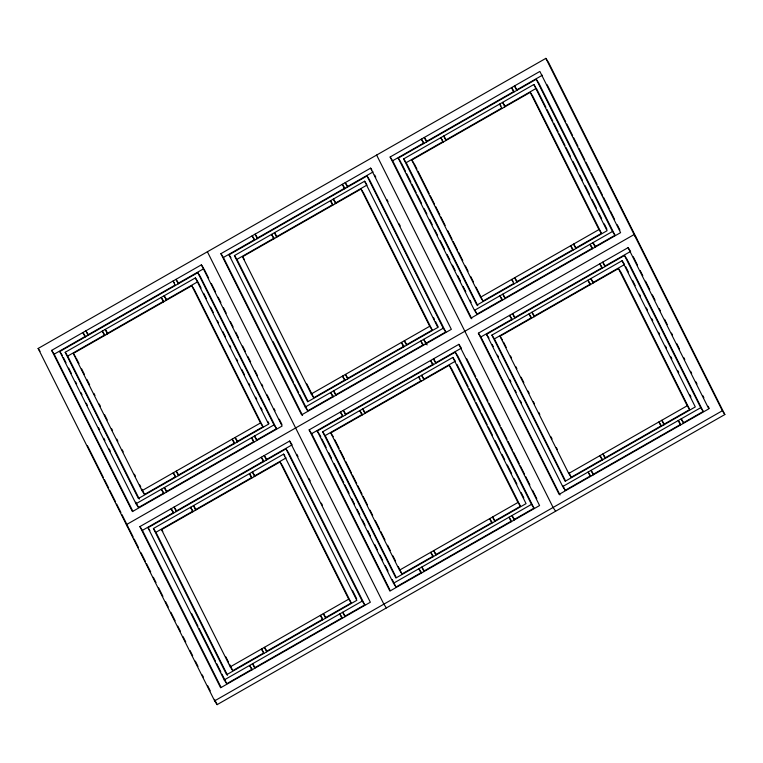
<?xml version="1.0" encoding="UTF-8"?>
<svg xmlns="http://www.w3.org/2000/svg" width="763" height="763" viewBox="0 0 763 763"><rect width="100%" height="100%" fill="white"/><g stroke="black" fill="none" stroke-linecap="round" stroke-linejoin="round"><path stroke-width="1.14" d="M38.15 348.462L545.869 58.36L548.378 62.137L724.85 414.538L217.131 704.64L214.622 700.863L38.15 348.462L40.029 351.295M201.384 264.837L282.11 426.04L132.4 511.582L51.665 350.379L201.384 264.837L203.263 267.67M370.618 168.137L451.343 329.339L301.633 414.881L220.908 253.678L370.618 168.137L371.877 170.025M390.151 156.978L539.861 71.436L620.586 232.648L470.876 318.19L390.151 156.978L392.659 160.755L471.792 318.781M51.665 350.379L54.183 354.156L86.19 335.863M88.25 334.69L174.985 285.133M178.075 283.359L203.893 268.614M220.908 253.678L223.416 257.455L254.394 239.754M256.454 238.571L345.248 187.841M347.318 186.658L373.126 171.913M392.659 160.755L423.637 143.053M426.727 141.289L513.461 91.732M516.561 89.958L542.369 75.213M163.225 493.394L138.513 507.519L136.005 503.742L59.781 351.533L197.779 272.687L200.287 276.454L276.502 428.663L256.94 439.85M333.498 396.102L307.747 410.818L305.238 407.041L229.014 254.832L367.013 175.986L369.521 179.753L445.745 331.962L425.153 343.731M502.731 299.401L476.989 314.118L474.481 310.341L398.257 158.132L536.255 79.285L538.764 83.062L614.988 235.271L594.387 247.031M195.376 277.913L268.586 424.123L138.408 498.506L65.189 352.296L195.376 277.913L197.884 281.69L165.848 299.993M364.609 181.213L437.828 327.422L307.642 401.805L234.422 255.595L364.609 181.213L366.498 184.045M533.852 84.512L607.071 230.722L476.885 305.105L403.665 158.895L533.852 84.512L535.731 87.344M65.189 352.296L67.697 356.073L104.893 334.823M106.963 333.641L163.787 301.166M234.422 255.595L236.94 259.372L274.136 238.123M276.196 236.94L333.021 204.474M335.091 203.292L367.117 184.989M403.665 158.895L406.174 162.672L443.37 141.422M445.439 140.239L501.234 108.365M504.333 106.591L536.36 88.289L545.907 107.364M175.423 476.78L144.522 494.434L142.013 490.666L73.296 353.45L191.771 285.763L194.279 289.53L262.987 426.746L237.236 441.462M345.696 379.488L313.755 397.742L311.247 393.966L242.539 256.75L361.004 189.062L363.512 192.839L432.23 330.045L406.469 344.762M513.9 283.378L482.998 301.042L480.49 297.265L411.782 160.049L530.247 92.361L532.755 96.138L601.463 233.344L575.712 248.061M142.013 490.666L260.479 422.969L262.987 426.746M311.247 393.966L429.712 326.268L432.23 330.045M480.49 297.265L598.955 229.577L601.463 233.344M178.513 475.015L234.146 443.227M347.756 378.314L404.409 345.944M516.99 281.614L573.652 249.243M136.005 503.742L273.993 424.896L276.502 428.663M305.238 407.041L443.236 328.195L445.745 331.962M474.481 310.341L612.479 231.494L614.988 235.271M166.315 491.63L253.85 441.615M335.558 394.929L423.093 344.914M504.791 298.228L592.326 248.213M289.616 441.043L370.341 602.245L220.631 687.787L139.906 526.584L289.616 441.043L292.124 444.81L266.316 459.564M458.859 344.342L539.584 505.545L389.874 591.087L309.149 429.884L458.859 344.342L461.367 348.119L435.549 362.864M628.092 247.641L708.817 408.844L559.107 494.386L478.382 333.183L628.092 247.641L630.6 251.418L604.792 266.163M139.906 526.584L142.414 530.352L173.392 512.66M175.452 511.477L263.216 461.329M309.149 429.884L311.657 433.661L342.625 415.959M345.725 414.185L433.489 364.046M478.382 333.183L480.89 336.96L511.868 319.258M602.732 267.346L514.968 317.484L512.555 313.66L514.806 318.152M252.496 669.008L226.745 683.715L224.236 679.938L148.012 527.729L286.011 448.882L288.519 452.659L364.743 604.868L345.172 616.046M421.729 572.307L395.987 587.014L393.479 583.247L317.255 431.038L455.253 352.182L457.762 355.959L533.986 508.168L513.385 519.937M590.972 475.607L565.221 490.313L562.712 486.546L486.498 334.337L624.487 255.481L626.995 259.258L703.219 411.467L683.658 422.654M283.607 454.119L356.826 600.328L226.64 674.711L153.42 528.501L283.607 454.119L284.866 456.007M452.85 357.418L526.06 503.628L395.883 578.011L322.663 431.801L452.85 357.418L455.358 361.195L424.362 378.906M622.083 260.717L695.303 406.927L565.116 481.31L491.906 335.1L622.083 260.717L624.592 264.494L592.565 282.796M153.42 528.501L155.929 532.278L193.125 511.019M195.194 509.846L252.019 477.371M254.089 476.188L286.115 457.895M322.663 431.801L325.172 435.578L362.368 414.319M364.437 413.145L421.262 380.67M491.906 335.1L494.414 338.877L531.611 317.627M533.671 316.445L590.505 283.97M263.664 652.985L232.753 670.639L230.245 666.862L161.537 529.656L280.002 461.958L282.51 465.735L351.218 602.951L325.467 617.668M432.898 556.284L401.996 573.938L399.488 570.161L330.77 432.955L449.245 365.258L451.753 369.034L520.461 506.25L494.71 520.967M602.141 459.584L571.229 477.237L568.721 473.47L500.013 336.254L618.478 268.566L620.987 272.334L689.704 409.55L662.913 424.857M230.245 666.862L348.71 599.174L351.218 602.951M399.488 570.161L517.953 502.474L520.461 506.25M568.721 473.47L687.196 405.773L689.704 409.55M266.754 651.22L322.377 619.432M435.988 554.52L492.65 522.14M604.201 458.401L660.853 426.031M224.236 679.938L362.234 601.091L364.743 604.868M393.479 583.247L531.468 504.391L533.986 508.168M562.712 486.546L700.711 407.7L703.219 411.467M254.546 667.825L342.082 617.811M423.789 571.134L511.324 521.119M593.032 474.433L680.567 424.419M214.622 700.863L722.342 410.761L724.85 414.538M636.619 238.342L634.101 234.565L126.381 524.658L128.27 527.491M516.98 89.719L514.472 85.942L516.723 90.444M514.052 91.388L511.544 87.611L513.795 92.113M505.116 106.143L502.607 102.366L504.858 106.868M595.455 246.42L592.946 242.653L595.197 247.145M500.929 105.923L499.679 104.035L501.93 108.537M605.221 265.915L602.713 262.148L604.964 266.64M592.527 248.099L590.018 244.322L592.269 248.824M601.664 266.649L599.785 263.817L602.036 268.318M576.084 247.851L573.566 244.074L575.827 248.576M572.527 248.585L570.638 245.753L572.899 250.254M593.356 282.348L590.839 278.571L593.099 283.063M683.696 422.626L681.187 418.849L683.438 423.351M590.419 284.017L587.911 280.24L590.161 284.742M680.138 423.36L678.25 420.527L680.51 425.029M664.315 424.056L661.807 420.279L664.058 424.781M661.387 425.725L658.879 421.958L661.13 426.45M446.212 139.801L443.694 136.024L445.954 140.526M442.654 140.526L440.766 137.702L443.017 142.195M426.832 141.231L424.323 137.454L426.574 141.956M517.171 281.509L514.663 277.742L516.913 282.234M423.904 142.9L421.395 139.124L423.646 143.625M512.984 281.299L511.735 279.411L513.985 283.912M534.443 316.006L531.935 312.229L534.186 316.731M531.515 317.675L529.007 313.898L531.258 318.4M505.306 297.932L502.798 294.165L505.049 298.657M411.782 160.049L413.66 162.881M502.378 299.611L499.87 295.834L502.121 300.336M605.412 457.714L602.894 453.937L605.154 458.439M512.135 319.106L509.627 315.329L511.878 319.831M602.474 459.393L599.966 455.616L602.217 460.108M398.257 158.132L400.766 161.909M593.538 474.138L591.029 470.361L593.28 474.863M500.013 336.254L502.521 340.031M589.98 474.872L588.101 472.039L590.352 476.541M486.498 334.337L489.007 338.104M347.747 186.42L345.238 182.643L347.489 187.145M344.189 187.145L342.301 184.312L344.561 188.814M555.607 511.239L553.099 507.462L376.626 155.061M335.873 202.844L333.364 199.067L335.615 203.568M332.315 203.568L330.436 200.736L332.687 205.237M435.978 362.616L433.47 358.848L435.721 363.341M423.284 344.8L420.775 341.023L423.036 345.525M433.05 364.294L430.542 360.517L432.793 365.019M406.841 344.552L404.333 340.775L406.584 345.277M403.284 345.286L401.405 342.453L403.656 346.946M424.114 379.039L421.605 375.272L423.856 379.764M514.453 519.326L511.944 515.55L514.195 520.051M419.927 378.829L418.677 376.941L420.928 381.443M510.895 520.061L509.016 517.228L511.267 521.72M495.073 520.757L492.564 516.98L494.815 521.482M491.515 521.482L489.636 518.659L491.887 523.151M276.969 236.501L274.461 232.725L276.711 237.226M274.041 238.17L271.533 234.394L273.783 238.895M257.589 237.932L255.08 234.155L257.331 238.647M347.928 378.21L345.42 374.433L347.67 378.934M254.661 239.601L252.152 235.824L254.403 240.326M344.38 378.944L342.492 376.111L344.742 380.613M365.2 412.707L362.692 408.93L364.943 413.422M362.272 414.376L359.764 410.599L362.015 415.101M336.063 394.633L333.555 390.856L335.806 395.358M242.539 256.75L244.418 259.582M345.83 414.128L343.321 410.351L345.572 414.853M333.135 396.312L330.627 392.535L332.878 397.037M436.169 554.415L433.661 550.638L435.911 555.14M342.272 414.862L340.384 412.03L342.644 416.531M433.241 556.084L430.733 552.317L432.983 556.809M229.014 254.832L230.903 257.665M424.304 570.838L421.786 567.062L424.047 571.563M330.77 432.955L333.288 436.732M421.367 572.517L418.858 568.74L421.119 573.232M317.255 431.038L319.134 433.861M178.504 283.121L175.995 279.344L178.246 283.836M174.317 282.901L173.067 281.013L175.318 285.515M386.374 607.939L383.865 604.162L207.393 251.761M166.639 299.544L164.131 295.767L166.382 300.26M256.978 439.822L254.47 436.045L256.721 440.547M163.711 301.213L161.193 297.436L163.454 301.938M266.745 459.316L264.227 455.54L266.487 460.041M253.421 440.556L251.542 437.724L253.793 442.225M263.807 460.995L261.299 457.218L263.55 461.72M237.598 441.252L235.09 437.476L237.341 441.977M234.67 442.921L232.162 439.154L234.413 443.646M254.871 475.74L252.362 471.973L254.613 476.465M345.21 616.027L342.701 612.25L344.952 616.752M251.313 476.474L249.434 473.642L251.685 478.143M342.282 617.706L339.773 613.929L342.024 618.421M325.839 617.458L323.331 613.681L325.582 618.183M322.282 618.183L320.393 615.35L322.654 619.852M107.726 333.202L105.218 329.425L107.469 333.927M104.169 333.927L102.29 331.094L104.541 335.596M88.355 334.623L85.838 330.856L88.098 335.348M178.695 474.91L176.186 471.133L178.437 475.635M84.798 335.358L82.909 332.525L85.17 337.027M175.137 475.645L173.258 472.812L175.509 477.314M195.967 509.398L193.459 505.631L195.709 510.123M192.41 510.132L190.521 507.3L192.781 511.801M166.83 491.334L164.312 487.557L166.572 492.059M73.296 353.45L75.804 357.227M176.587 510.829L174.078 507.052L176.329 511.553M163.892 493.012L161.384 489.236L163.635 493.737M266.926 651.116L264.418 647.339L266.668 651.84M173.659 512.507L171.15 508.73L173.401 513.232M263.369 651.84L261.49 649.017L263.74 653.51M59.781 351.533L62.289 355.3M255.061 667.539L252.553 663.762L254.804 668.264M161.537 529.656L162.786 531.544M251.504 668.264L249.625 665.441L251.876 669.933M148.012 527.729L149.901 530.562M545.869 58.36L722.342 410.761M547.147 84.76L565.736 121.88M566.804 123.997L572.641 135.661M573.7 137.788L577.953 146.267M579.012 148.394L584.859 160.058M585.917 162.176L590.171 170.664M591.23 172.781L597.076 184.455M598.135 186.573L602.379 195.061M603.447 197.178L609.284 208.843M610.352 210.969L614.596 219.448M617.257 224.751L619.909 230.054M633.261 256.721L637.506 265.2M640.167 270.503L642.818 275.805M645.479 281.108L649.723 289.597M652.384 294.899L655.035 300.202M659.28 308.681L660.348 310.808M664.592 319.287L667.253 324.59M671.497 333.078L672.565 335.195M676.81 343.684L679.461 348.987M683.715 357.475L684.773 359.592M690.62 371.257L691.679 373.384M695.932 381.862L696.991 383.989M702.837 395.654L703.896 397.771M708.14 406.259L709.208 408.377M536.255 79.285L612.479 231.494M624.487 255.481L700.711 407.7M546.976 109.481L552.803 121.136M553.871 123.253L558.115 131.732M559.174 133.849L565.011 145.504M566.07 147.621L570.314 156.1M572.965 161.394L577.21 169.872M579.87 175.166L582.522 180.469M585.173 185.762L589.418 194.241M592.069 199.534L596.313 208.013M598.965 213.306L601.616 218.609M604.267 223.902L606.928 229.205M625.66 266.611L628.311 271.905M632.556 280.383L635.207 285.677M639.451 294.156L640.51 296.273M646.347 307.928L647.405 310.055M651.65 318.524L652.718 320.641M658.555 332.296L659.614 334.423M665.45 346.068L666.509 348.195M670.753 356.664L671.812 358.791M677.649 370.446L678.717 372.563M689.857 394.814L690.916 396.932M530.247 92.361L598.955 229.577M618.478 268.566L687.196 405.773M414.29 163.826L416.951 169.148M418.019 171.274L429.197 193.611M430.265 195.738L434.529 204.246M435.597 206.372L439.85 214.88M440.919 217.007L445.182 225.514M447.843 230.836L452.106 239.344M453.174 241.47L457.428 249.978M458.496 252.105L462.76 260.622M465.42 265.934L468.081 271.256M470.752 276.578L473.413 281.89M476.074 287.212L480.337 295.72M481.396 297.847L482.998 301.042M503.59 342.158L506.25 347.47M510.514 355.987L511.582 358.114M515.836 366.621L516.904 368.748M521.167 377.256L523.828 382.578M528.091 391.085L529.16 393.212M533.413 401.719L534.481 403.846M538.745 412.354L539.803 414.481M550.991 436.817L552.059 438.944M556.322 447.461L557.381 449.588M569.103 472.984L571.229 477.237M406.174 162.672L477.8 305.705M494.414 338.877L565.507 480.852M401.3 162.967L405.563 171.484M406.631 173.611L410.895 182.128M411.963 184.255L416.226 192.772M417.294 194.899L421.558 203.416M424.218 208.738L426.889 214.06M429.55 219.382L432.22 224.703M434.881 230.025L437.542 235.347M440.213 240.669L444.476 249.186M447.137 254.508L449.808 259.83M452.469 265.152L455.139 270.474M457.8 275.796L460.471 281.118M463.131 286.44L465.792 291.762M470.056 300.279L471.124 302.406M475.387 310.923L476.989 314.118M492.202 344.494L493.27 346.621M497.533 355.138L498.601 357.265M509.789 379.621L510.857 381.748M515.12 390.265L516.189 392.392M520.452 400.909L521.52 403.036M563.094 486.06L565.221 490.313M480.89 336.96L560.023 494.987M374.719 175.089L375.787 177.216M386.936 199.486L388.005 201.604M399.154 223.883L400.213 226.001M466.679 358.724L475.702 376.75M476.77 378.868L487.919 401.147M488.978 403.265L500.137 425.535M501.196 427.661L507.042 439.326M508.101 441.443L512.355 449.932M513.413 452.049L519.26 463.713M520.318 465.84L524.562 474.319M525.631 476.446L529.875 484.925M532.536 490.228L536.78 498.716M367.013 175.986L443.236 328.195M455.253 352.182L531.468 504.391M433.441 317.427L434.5 319.544M435.559 321.662L438.22 326.965M456.951 364.371L468.091 386.622M469.15 388.739L474.987 400.394M476.045 402.511L480.289 410.99M481.358 413.107L487.195 424.762M488.253 426.879L492.497 435.358M495.149 440.652L499.393 449.13M502.044 454.424L504.696 459.727M507.347 465.02L511.591 473.499M514.252 478.792L516.904 484.095M521.148 492.574L523.8 497.867M361.004 189.062L429.712 326.268M449.245 365.258L517.953 502.474M427.118 344.924L423.703 339.354L425.964 343.846M306.831 383.913L313.755 397.742M334.881 439.917L339.144 448.425M340.212 450.551L344.466 459.068M345.534 461.195L351.39 472.888M352.458 475.015L356.722 483.532M357.79 485.659L362.043 494.166M363.112 496.293L367.375 504.801M370.036 510.123L372.697 515.435M375.358 520.757L379.621 529.264M380.689 531.391L384.953 539.899M387.614 545.221L390.274 550.543M392.935 555.855L395.606 561.177M398.267 566.499L401.996 573.938M236.94 259.372L308.033 401.348M325.172 435.578L396.264 577.553M273.106 341.624L293.354 382.072M294.423 384.209L298.686 392.716M299.754 394.853L307.747 410.818M319.764 434.805L320.832 436.941M321.9 439.068L326.163 447.585M328.824 452.907L331.495 458.229M334.156 463.551L338.419 472.059M339.487 474.195L343.751 482.702M344.819 484.839L349.082 493.346M351.743 498.668L354.413 503.99M357.074 509.312L359.745 514.634M362.406 519.956L365.067 525.278M367.737 530.6L370.398 535.922M374.662 544.439L377.332 549.761M379.993 555.082L382.664 560.404M385.325 565.726L387.995 571.048M392.258 579.565L393.317 581.692M394.385 583.829L395.987 587.014M223.416 257.455L302.549 415.482M311.657 433.661L390.255 590.619M204.417 269.673L208.671 278.161M211.322 283.464L215.576 291.943M218.228 297.246L220.888 302.549M223.54 307.851L226.201 313.154M230.445 321.643L233.096 326.945M235.757 332.248L238.409 337.551M242.663 346.03L245.314 351.333M247.975 356.636L250.626 361.939M254.871 370.427L257.532 375.73M261.776 384.218L262.844 386.336M267.088 394.824L269.749 400.127M273.993 408.606L275.061 410.732M279.306 419.211L281.957 424.514M296.902 454.357L297.971 456.484M309.12 478.754L310.179 480.871M321.337 503.141L322.396 505.268M197.779 272.687L273.993 424.896M286.011 448.882L362.234 601.091M198.409 282.749L201.06 288.042M203.721 293.345L206.372 298.638M210.617 307.117L213.268 312.41M217.512 320.889L218.571 323.007M222.815 331.485L225.466 336.779M229.711 345.257L230.779 347.375M236.616 359.03L237.674 361.147M241.919 369.626L244.57 374.929M248.814 383.398L249.873 385.515M255.71 397.17L256.769 399.297M261.013 407.766L262.081 409.884M267.918 421.538L268.977 423.665M352.439 590.333L356.683 598.802M191.771 285.763L260.479 422.969M280.002 461.958L348.71 599.174M76.338 358.286L78.999 363.608M81.67 368.92L84.331 374.242M86.992 379.564L89.653 384.876M93.916 393.393L94.984 395.52M99.247 404.028L100.306 406.154M104.569 414.662L107.23 419.984M111.493 428.491L112.562 430.618M116.825 439.126L117.883 441.252M122.147 449.76L123.215 451.887M134.402 474.224L135.461 476.35M139.724 484.867L140.793 486.994M141.861 489.121L144.522 494.434M225.829 656.809L228.49 662.131M229.558 664.258L232.753 670.639M67.697 356.073L139.324 499.107M155.929 532.278L227.555 675.312M63.358 357.437L66.019 362.759M68.689 368.081L71.35 373.403M75.613 381.92L76.681 384.047M80.945 392.564L82.013 394.69M86.276 403.207L87.344 405.334M98.532 427.681L99.6 429.817M103.863 438.324L104.932 440.461M109.195 448.968L110.263 451.105M135.843 502.188L138.513 507.519M191.57 613.471L197.96 626.242M199.029 628.369L215.557 661.368M216.616 663.495L220.879 672.012M221.947 674.139L226.745 683.715M54.183 354.156L132.781 511.115M142.414 530.352L221.012 687.32M87.44 445.64L103.377 477.485M104.445 479.612L108.699 488.101M109.758 490.228L115.604 501.901M116.672 504.028L120.926 512.517M121.985 514.634L127.831 526.317M128.899 528.435L133.143 536.933M134.212 539.05L138.465 547.548M141.117 552.851L145.371 561.339M146.439 563.466L150.692 571.954M153.344 577.267L156.005 582.57M158.666 587.882L162.91 596.37M165.571 601.683L168.232 606.986M170.883 612.288L175.137 620.786M177.798 626.089L180.459 631.402M183.11 636.704L185.771 642.017M190.025 650.505L192.677 655.808M195.338 661.12L197.998 666.423M202.252 674.921L203.311 677.039M207.565 685.536L210.226 690.839M214.47 699.337L217.131 704.64"/></g></svg>
